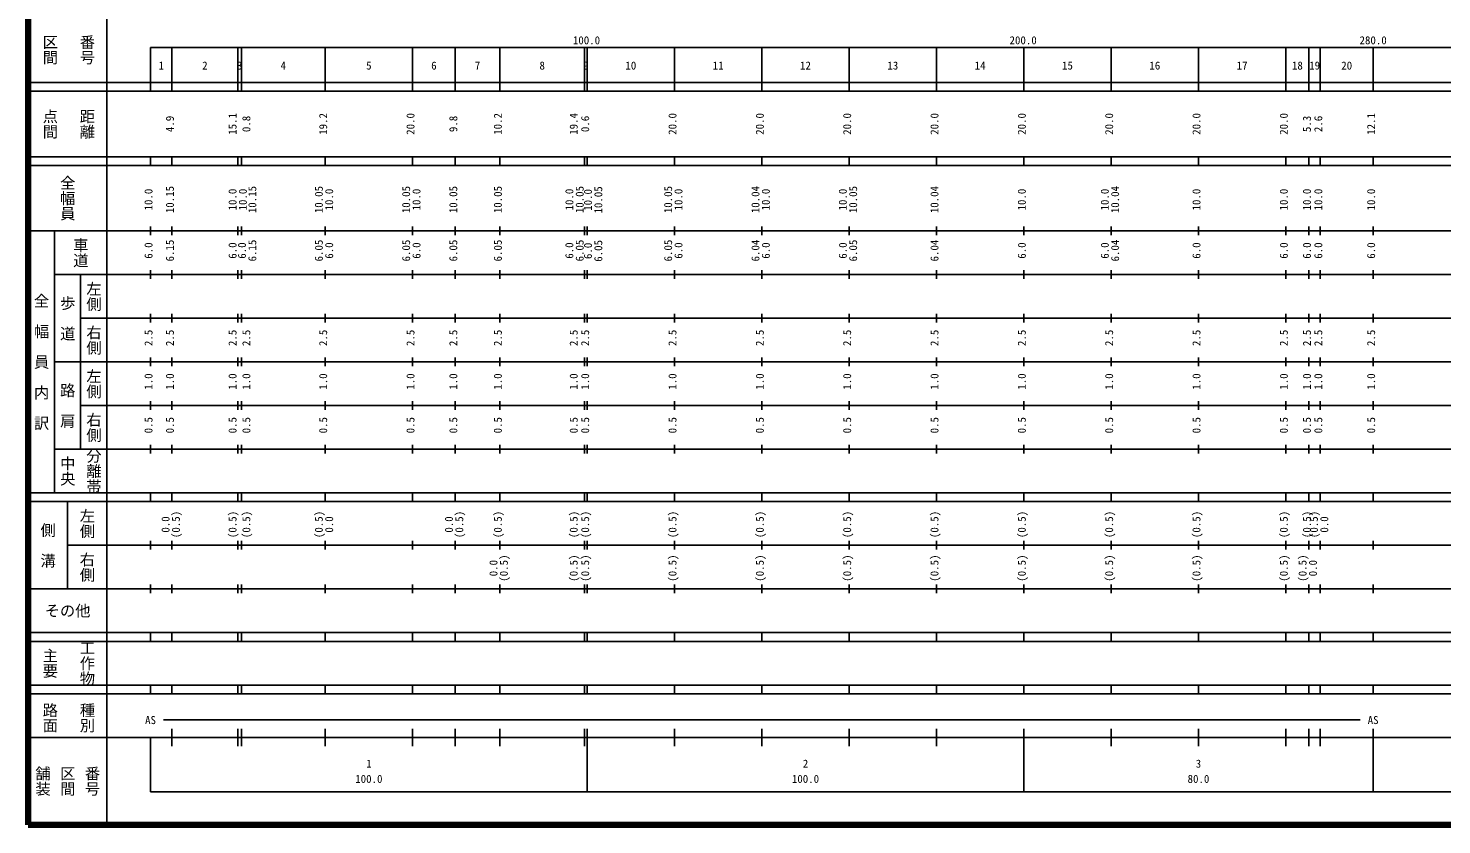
# Model space of a CAD drawing. Units: millimetres on the paper, enlarged 1000 times. Extents: x 40000 to 680000, y 20000 to 380000.
# Drawn here: x 40000 to 363711, y 20000 to 202409 of the extents above; entities that cross this region are included whole.
import ezdxf
from ezdxf.enums import TextEntityAlignment as Align

# ---------------------------------------------------------------- set-up
doc = ezdxf.new("R2010")
doc.units = ezdxf.units.MM
doc.header["$LTSCALE"] = 1000
doc.layers.add('M-TTL', color=2, linetype='Continuous', lineweight=140)
doc.layers.add('M-TTL-BAND', color=7, linetype='Continuous', lineweight=25)
doc.styles.add('@ＭＳ ゴシック', font='')
doc.styles.add('ＭＳ ゴシック', font='')
doc.styles.get('@ＭＳ ゴシック').set_extended_font_data('@MS Gothic')
doc.styles.get('ＭＳ ゴシック').set_extended_font_data('MS Gothic')

msp = doc.modelspace()

# ---------------------------------------------------------------- linework, layer by layer
at = {"layer": 'M-TTL'}
for p, q in [((40000, 380000), (40000, 20000)), ((40000, 20000), (680000, 20000))]:
    msp.add_line(p, q, dxfattribs=at)
at = {"layer": 'M-TTL-BAND'}
for p, q in [((58000, 370000), (58000, 20000)), ((68000, 198000), (579000, 198000)), ((68000, 198000), (68000, 188000)), ((72900, 188000), (72900, 198000)), ((88000, 188000), (88000, 198000)), ((88800, 188000), (88800, 198000)), ((108000, 188000), (108000, 198000)), ((128000, 188000), (128000, 198000)), ((137800, 188000), (137800, 198000)), ((148000, 188000), (148000, 198000)), ((167400, 188000), (167400, 198000)), ((168000, 188000), (168000, 198000)), ((188000, 188000), (188000, 198000)), ((208000, 188000), (208000, 198000)), ((228000, 188000), (228000, 198000)), ((248000, 188000), (248000, 198000)), ((268000, 188000), (268000, 198000)), ((288000, 188000), (288000, 198000)), ((308000, 188000), (308000, 198000)), ((328000, 188000), (328000, 198000)), ((333300, 188000), (333300, 198000)), ((335900, 188000), (335900, 198000)), ((348000, 188000), (348000, 198000)), ((40000, 190000), (579000, 190000)), ((40000, 188000), (579000, 188000)), ((40000, 173000), (579000, 173000)), ((68000, 171000), (68000, 173000)), ((72900, 171000), (72900, 173000)), ((88000, 171000), (88000, 173000)), ((88800, 171000), (88800, 173000)), ((108000, 171000), (108000, 173000)), ((128000, 171000), (128000, 173000)), ((137800, 171000), (137800, 173000)), ((148000, 171000), (148000, 173000)), ((167400, 171000), (167400, 173000)), ((168000, 171000), (168000, 173000)), ((188000, 171000), (188000, 173000)), ((208000, 171000), (208000, 173000)), ((228000, 171000), (228000, 173000)), ((248000, 171000), (248000, 173000)), ((268000, 171000), (268000, 173000)), ((288000, 171000), (288000, 173000)), ((308000, 171000), (308000, 173000)), ((328000, 171000), (328000, 173000)), ((333300, 171000), (333300, 173000)), ((335900, 171000), (335900, 173000)), ((348000, 171000), (348000, 173000)), ((40000, 171000), (579000, 171000)), ((40000, 156000), (579000, 156000)), ((46000, 96000), (46000, 156000)), ((68000, 155000), (68000, 157000)), ((72900, 155000), (72900, 157000)), ((88000, 155000), (88000, 157000)), ((88800, 155000), (88800, 157000)), ((108000, 155000), (108000, 157000)), ((128000, 155000), (128000, 157000)), ((137800, 155000), (137800, 157000)), ((148000, 155000), (148000, 157000)), ((167400, 155000), (167400, 157000)), ((168000, 155000), (168000, 157000)), ((188000, 155000), (188000, 157000)), ((208000, 155000), (208000, 157000)), ((228000, 155000), (228000, 157000)), ((248000, 155000), (248000, 157000)), ((268000, 155000), (268000, 157000)), ((288000, 155000), (288000, 157000)), ((308000, 155000), (308000, 157000)), ((328000, 155000), (328000, 157000)), ((333300, 155000), (333300, 157000)), ((335900, 155000), (335900, 157000)), ((348000, 155000), (348000, 157000)), ((46000, 146000), (579000, 146000)), ((52000, 146000), (52000, 106000)), ((68000, 145000), (68000, 147000)), ((72900, 145000), (72900, 147000)), ((88000, 145000), (88000, 147000)), ((88800, 145000), (88800, 147000)), ((108000, 145000), (108000, 147000)), ((128000, 145000), (128000, 147000)), ((137800, 145000), (137800, 147000)), ((148000, 145000), (148000, 147000)), ((167400, 145000), (167400, 147000)), ((168000, 145000), (168000, 147000)), ((188000, 145000), (188000, 147000)), ((208000, 145000), (208000, 147000)), ((228000, 145000), (228000, 147000)), ((248000, 145000), (248000, 147000)), ((268000, 145000), (268000, 147000)), ((288000, 145000), (288000, 147000)), ((308000, 145000), (308000, 147000)), ((328000, 145000), (328000, 147000)), ((333300, 145000), (333300, 147000)), ((335900, 145000), (335900, 147000)), ((348000, 145000), (348000, 147000)), ((52000, 136000), (579000, 136000)), ((68000, 135000), (68000, 137000)), ((72900, 135000), (72900, 137000)), ((88000, 135000), (88000, 137000)), ((88800, 135000), (88800, 137000)), ((108000, 135000), (108000, 137000)), ((128000, 135000), (128000, 137000)), ((137800, 135000), (137800, 137000)), ((148000, 135000), (148000, 137000)), ((167400, 135000), (167400, 137000)), ((168000, 135000), (168000, 137000)), ((188000, 135000), (188000, 137000)), ((208000, 135000), (208000, 137000)), ((228000, 135000), (228000, 137000)), ((248000, 135000), (248000, 137000)), ((268000, 135000), (268000, 137000)), ((288000, 135000), (288000, 137000)), ((308000, 135000), (308000, 137000)), ((328000, 135000), (328000, 137000)), ((333300, 135000), (333300, 137000)), ((335900, 135000), (335900, 137000)), ((348000, 135000), (348000, 137000)), ((68000, 125000), (68000, 127000)), ((72900, 125000), (72900, 127000)), ((88000, 125000), (88000, 127000)), ((88800, 125000), (88800, 127000)), ((108000, 125000), (108000, 127000)), ((128000, 125000), (128000, 127000)), ((137800, 125000), (137800, 127000)), ((148000, 125000), (148000, 127000)), ((167400, 125000), (167400, 127000)), ((168000, 125000), (168000, 127000)), ((188000, 125000), (188000, 127000)), ((208000, 125000), (208000, 127000)), ((228000, 125000), (228000, 127000)), ((248000, 125000), (248000, 127000)), ((268000, 125000), (268000, 127000)), ((288000, 125000), (288000, 127000)), ((308000, 125000), (308000, 127000)), ((328000, 125000), (328000, 127000)), ((333300, 125000), (333300, 127000)), ((335900, 125000), (335900, 127000)), ((348000, 125000), (348000, 127000)), ((46000, 126000), (579000, 126000)), ((68000, 115000), (68000, 117000)), ((72900, 115000), (72900, 117000)), ((88000, 115000), (88000, 117000)), ((88800, 115000), (88800, 117000)), ((108000, 115000), (108000, 117000)), ((128000, 115000), (128000, 117000)), ((137800, 115000), (137800, 117000)), ((148000, 115000), (148000, 117000)), ((167400, 115000), (167400, 117000)), ((168000, 115000), (168000, 117000)), ((188000, 115000), (188000, 117000)), ((208000, 115000), (208000, 117000)), ((228000, 115000), (228000, 117000)), ((248000, 115000), (248000, 117000)), ((268000, 115000), (268000, 117000)), ((288000, 115000), (288000, 117000)), ((308000, 115000), (308000, 117000)), ((328000, 115000), (328000, 117000)), ((333300, 115000), (333300, 117000)), ((335900, 115000), (335900, 117000)), ((348000, 115000), (348000, 117000)), ((52000, 116000), (579000, 116000)), ((68000, 105000), (68000, 107000)), ((72900, 105000), (72900, 107000)), ((88000, 105000), (88000, 107000)), ((88800, 105000), (88800, 107000)), ((108000, 105000), (108000, 107000)), ((128000, 105000), (128000, 107000)), ((137800, 105000), (137800, 107000)), ((148000, 105000), (148000, 107000)), ((167400, 105000), (167400, 107000)), ((168000, 105000), (168000, 107000)), ((188000, 105000), (188000, 107000)), ((208000, 105000), (208000, 107000)), ((228000, 105000), (228000, 107000)), ((248000, 105000), (248000, 107000)), ((268000, 105000), (268000, 107000)), ((288000, 105000), (288000, 107000)), ((308000, 105000), (308000, 107000)), ((328000, 105000), (328000, 107000)), ((333300, 105000), (333300, 107000)), ((335900, 105000), (335900, 107000)), ((348000, 105000), (348000, 107000)), ((46000, 106000), (579000, 106000)), ((40000, 96000), (579000, 96000)), ((40000, 94000), (579000, 94000)), ((49000, 94000), (49000, 74000)), ((68000, 94000), (68000, 96000)), ((72900, 94000), (72900, 96000)), ((88000, 94000), (88000, 96000)), ((88800, 94000), (88800, 96000)), ((108000, 94000), (108000, 96000)), ((128000, 94000), (128000, 96000)), ((137800, 94000), (137800, 96000)), ((148000, 94000), (148000, 96000)), ((167400, 94000), (167400, 96000)), ((168000, 94000), (168000, 96000)), ((188000, 94000), (188000, 96000)), ((208000, 94000), (208000, 96000)), ((228000, 94000), (228000, 96000)), ((248000, 94000), (248000, 96000)), ((268000, 94000), (268000, 96000)), ((288000, 94000), (288000, 96000)), ((308000, 94000), (308000, 96000)), ((328000, 94000), (328000, 96000)), ((333300, 94000), (333300, 96000)), ((335900, 94000), (335900, 96000)), ((348000, 94000), (348000, 96000)), ((68000, 83000), (68000, 85000)), ((72900, 83000), (72900, 85000)), ((88000, 83000), (88000, 85000)), ((88800, 83000), (88800, 85000)), ((108000, 83000), (108000, 85000)), ((128000, 83000), (128000, 85000)), ((137800, 83000), (137800, 85000)), ((148000, 83000), (148000, 85000)), ((167400, 83000), (167400, 85000)), ((168000, 83000), (168000, 85000)), ((188000, 83000), (188000, 85000)), ((208000, 83000), (208000, 85000)), ((228000, 83000), (228000, 85000)), ((248000, 83000), (248000, 85000)), ((268000, 83000), (268000, 85000)), ((288000, 83000), (288000, 85000)), ((308000, 83000), (308000, 85000)), ((328000, 83000), (328000, 85000)), ((333300, 83000), (333300, 85000)), ((335900, 83000), (335900, 85000)), ((348000, 83000), (348000, 85000)), ((49000, 84000), (579000, 84000)), ((68000, 73000), (68000, 75000)), ((72900, 73000), (72900, 75000)), ((88000, 73000), (88000, 75000)), ((88800, 73000), (88800, 75000)), ((108000, 73000), (108000, 75000)), ((128000, 73000), (128000, 75000)), ((137800, 73000), (137800, 75000)), ((148000, 73000), (148000, 75000)), ((167400, 73000), (167400, 75000)), ((168000, 73000), (168000, 75000)), ((188000, 73000), (188000, 75000)), ((208000, 73000), (208000, 75000)), ((228000, 73000), (228000, 75000)), ((248000, 73000), (248000, 75000)), ((268000, 73000), (268000, 75000)), ((288000, 73000), (288000, 75000)), ((308000, 73000), (308000, 75000)), ((328000, 73000), (328000, 75000)), ((333300, 73000), (333300, 75000)), ((335900, 73000), (335900, 75000)), ((348000, 73000), (348000, 75000)), ((40000, 74000), (579000, 74000)), ((40000, 64000), (579000, 64000)), ((40000, 62000), (579000, 62000)), ((68000, 62000), (68000, 64000)), ((72900, 62000), (72900, 64000)), ((88000, 62000), (88000, 64000)), ((88800, 62000), (88800, 64000)), ((108000, 62000), (108000, 64000)), ((128000, 62000), (128000, 64000)), ((137800, 62000), (137800, 64000)), ((148000, 62000), (148000, 64000)), ((167400, 62000), (167400, 64000)), ((168000, 62000), (168000, 64000)), ((188000, 62000), (188000, 64000)), ((208000, 62000), (208000, 64000)), ((228000, 62000), (228000, 64000)), ((248000, 62000), (248000, 64000)), ((268000, 62000), (268000, 64000)), ((288000, 62000), (288000, 64000)), ((308000, 62000), (308000, 64000)), ((328000, 62000), (328000, 64000)), ((333300, 62000), (333300, 64000)), ((335900, 62000), (335900, 64000)), ((348000, 62000), (348000, 64000)), ((40000, 52000), (579000, 52000)), ((68000, 50000), (68000, 52000)), ((72900, 50000), (72900, 52000)), ((88000, 50000), (88000, 52000)), ((88800, 50000), (88800, 52000)), ((108000, 50000), (108000, 52000)), ((128000, 50000), (128000, 52000)), ((137800, 50000), (137800, 52000)), ((148000, 50000), (148000, 52000)), ((167400, 50000), (167400, 52000)), ((168000, 50000), (168000, 52000)), ((188000, 50000), (188000, 52000)), ((208000, 50000), (208000, 52000)), ((228000, 50000), (228000, 52000)), ((248000, 50000), (248000, 52000)), ((268000, 50000), (268000, 52000)), ((288000, 50000), (288000, 52000)), ((308000, 50000), (308000, 52000)), ((328000, 50000), (328000, 52000)), ((333300, 50000), (333300, 52000)), ((335900, 50000), (335900, 52000)), ((348000, 50000), (348000, 52000)), ((40000, 50000), (579000, 50000)), ((71000, 44000), (345000, 44000)), ((40000, 40000), (579000, 40000)), ((68000, 40000), (68000, 27500)), ((72900, 38000), (72900, 42000)), ((88000, 38000), (88000, 42000)), ((88800, 38000), (88800, 42000)), ((108000, 38000), (108000, 42000)), ((128000, 38000), (128000, 42000)), ((137800, 38000), (137800, 42000)), ((148000, 38000), (148000, 42000)), ((167400, 38000), (167400, 42000)), ((168000, 27500), (168000, 42000)), ((188000, 38000), (188000, 42000)), ((208000, 38000), (208000, 42000)), ((228000, 38000), (228000, 42000)), ((248000, 38000), (248000, 42000)), ((268000, 27500), (268000, 42000)), ((288000, 38000), (288000, 42000)), ((308000, 38000), (308000, 42000)), ((328000, 38000), (328000, 42000)), ((333300, 38000), (333300, 42000)), ((335900, 38000), (335900, 42000)), ((348000, 27500), (348000, 42000)), ((68000, 27500), (579000, 27500))]:
    msp.add_line(p, q, dxfattribs=at)

# ---------------------------------------------------------------- texts
at = {"layer": 'M-TTL-BAND', "style": '@ＭＳ ゴシック'}
for s, p in [('番号', (53500, 197500)), ('区間', (45000, 197500)), ('点間', (45000, 180500)), ('距離', (53500, 180500)), ('全幅員', (49000, 163500)), ('車道', (52000, 151000)), ('左側', (55000, 141000)), ('全\u3000幅\u3000員\u3000内\u3000訳', (43000, 126000)), ('歩\u3000道', (49000, 136000)), ('右側', (55000, 131000)), ('左側', (55000, 121000)), ('路\u3000肩', (49000, 116000)), ('右側', (55000, 111000)), ('中央', (49000, 101000)), ('分離帯', (55000, 101000)), ('左側', (53500, 89000)), ('側\u3000溝', (44500, 84000)), ('右側', (53500, 79000)), ('工作物', (53500, 57000)), ('主要', (45000, 57000)), ('路面', (45000, 44500)), ('種別', (53500, 44500)), ('舗装', (43333, 30000)), ('区間', (49000, 30000)), ('番号', (54667, 30000))]:
    msp.add_text(s, height=2566, rotation=270, dxfattribs=at).set_placement(p, align=Align.MIDDLE_CENTER)
at = {"layer": 'M-TTL-BAND', "style": 'ＭＳ ゴシック'}
for s, p in [('100.0', (167844, 198195)), ('200.0', (267844, 198195)), ('280.0', (348000, 198195)), ('1', (70450, 192405)), ('2', (80450, 192405)), ('3', (88400, 192405)), ('4', (98400, 192405)), ('5', (118000, 192405)), ('6', (132900, 192405)), ('7', (142900, 192405)), ('8', (157700, 192405)), ('9', (167700, 192405)), ('10', (178000, 192405)), ('11', (198000, 192405)), ('12', (218000, 192405)), ('13', (238000, 192405)), ('14', (258000, 192405)), ('15', (278000, 192405)), ('16', (298000, 192405)), ('17', (318000, 192405)), ('18', (330650, 192405)), ('19', (334600, 192405)), ('20', (341950, 192405)), ('AS', (68000, 42500)), ('AS', (348000, 42500)), ('1', (118000, 32523)), ('2', (218000, 32523)), ('3', (308000, 32523)), ('100.0', (118000, 29033)), ('100.0', (218000, 29033)), ('80.0', (308000, 29033))]:
    msp.add_text(s, height=1833, dxfattribs=at).set_placement(p, align=Align.BOTTOM_CENTER)
for s, p in [('4.9', (73900, 180500)), ('15.1', (88245, 180500)), ('0.8', (91400, 180500)), ('19.2', (109000, 180500)), ('20.0', (129000, 180500)), ('9.8', (138800, 180500)), ('10.2', (149000, 180500)), ('19.4', (166370, 180500)), ('0.6', (169000, 180500)), ('20.0', (189000, 180500)), ('20.0', (209000, 180500)), ('20.0', (229000, 180500)), ('20.0', (249000, 180500)), ('20.0', (269000, 180500)), ('20.0', (289000, 180500)), ('20.0', (309000, 180500)), ('20.0', (329000, 180500)), ('5.3', (334300, 180500)), ('2.6', (336900, 180500)), ('12.1', (349000, 180500)), ('10.0', (69000, 163174)), ('10.15', (73900, 163174)), ('10.0', (88245, 163174)), ('10.0', (90600, 163174)), ('10.15', (92770, 163174)), ('10.05', (108000, 163174)), ('10.0', (110370, 163174)), ('10.05', (128000, 163174)), ('10.0', (130370, 163174)), ('10.05', (138800, 163174)), ('10.05', (149000, 163174)), ('10.0', (165370, 163174)), ('10.05', (167740, 163174)), ('10.0', (169638, 163100)), ('10.05', (172008, 163100)), ('10.05', (188000, 163174)), ('10.0', (190370, 163174)), ('10.04', (208000, 163174)), ('10.0', (210370, 163174)), ('10.0', (228000, 163174)), ('10.05', (230370, 163174)), ('10.04', (249000, 163174)), ('10.0', (269000, 163174)), ('10.0', (288000, 163174)), ('10.04', (290370, 163174)), ('10.0', (309000, 163174)), ('10.0', (329000, 163174)), ('10.0', (334300, 163174)), ('10.0', (336900, 163174)), ('10.0', (349000, 163174)), ('6.0', (69000, 151500)), ('6.15', (73900, 151500)), ('6.0', (88245, 151500)), ('6.0', (90400, 151500)), ('6.15', (92770, 151500)), ('6.05', (108000, 151500)), ('6.0', (110370, 151500)), ('6.05', (128000, 151500)), ('6.0', (130370, 151500)), ('6.05', (138800, 151500)), ('6.05', (149000, 151500)), ('6.0', (165370, 151500)), ('6.05', (167740, 151500)), ('6.0', (169638, 151426)), ('6.05', (172008, 151426)), ('6.05', (188000, 151500)), ('6.0', (190370, 151500)), ('6.04', (208000, 151500)), ('6.0', (210370, 151500)), ('6.0', (228000, 151500)), ('6.05', (230370, 151500)), ('6.04', (249000, 151500)), ('6.0', (269000, 151500)), ('6.0', (288000, 151500)), ('6.04', (290370, 151500)), ('6.0', (309000, 151500)), ('6.0', (329000, 151500)), ('6.0', (334300, 151500)), ('6.0', (336900, 151500)), ('6.0', (349000, 151500)), ('2.5', (69000, 131500)), ('2.5', (73900, 131500)), ('2.5', (88245, 131500)), ('2.5', (91400, 131500)), ('2.5', (109000, 131500)), ('2.5', (129000, 131500)), ('2.5', (138800, 131500)), ('2.5', (149000, 131500)), ('2.5', (166370, 131500)), ('2.5', (169000, 131500)), ('2.5', (189000, 131500)), ('2.5', (209000, 131500)), ('2.5', (229000, 131500)), ('2.5', (249000, 131500)), ('2.5', (269000, 131500)), ('2.5', (289000, 131500)), ('2.5', (309000, 131500)), ('2.5', (329000, 131500)), ('2.5', (334300, 131500)), ('2.5', (336900, 131500)), ('2.5', (349000, 131500)), ('1.0', (69000, 121500)), ('1.0', (73900, 121500)), ('1.0', (88245, 121500)), ('1.0', (91400, 121500)), ('1.0', (109000, 121500)), ('1.0', (129000, 121500)), ('1.0', (138800, 121500)), ('1.0', (149000, 121500)), ('1.0', (166370, 121500)), ('1.0', (169000, 121500)), ('1.0', (189000, 121500)), ('1.0', (209000, 121500)), ('1.0', (229000, 121500)), ('1.0', (249000, 121500)), ('1.0', (269000, 121500)), ('1.0', (289000, 121500)), ('1.0', (309000, 121500)), ('1.0', (329000, 121500)), ('1.0', (334300, 121500)), ('1.0', (336900, 121500)), ('1.0', (349000, 121500)), ('0.5', (69000, 111500)), ('0.5', (73900, 111500)), ('0.5', (88245, 111500)), ('0.5', (91400, 111500)), ('0.5', (109000, 111500)), ('0.5', (129000, 111500)), ('0.5', (138800, 111500)), ('0.5', (149000, 111500)), ('0.5', (166370, 111500)), ('0.5', (169000, 111500)), ('0.5', (189000, 111500)), ('0.5', (209000, 111500)), ('0.5', (229000, 111500)), ('0.5', (249000, 111500)), ('0.5', (269000, 111500)), ('0.5', (289000, 111500)), ('0.5', (309000, 111500)), ('0.5', (329000, 111500)), ('0.5', (334300, 111500)), ('0.5', (336900, 111500)), ('0.5', (349000, 111500)), ('(0.5)', (75270, 88764)), ('(0.5)', (88245, 88764)), ('(0.5)', (91400, 88764)), ('(0.5)', (108000, 88764)), ('(0.5)', (140170, 88764)), ('(0.5)', (149000, 88764)), ('(0.5)', (166370, 88764)), ('(0.5)', (169000, 88764)), ('(0.5)', (189000, 88764)), ('(0.5)', (209000, 88764)), ('(0.5)', (229000, 88764)), ('(0.5)', (249000, 88764)), ('(0.5)', (269000, 88764)), ('(0.5)', (289000, 88764)), ('(0.5)', (309000, 88764)), ('(0.5)', (329000, 88764)), ('(0.5)', (334300, 88764)), ('(0.5)', (335900, 88764)), ('0.0', (72900, 88764)), ('0.0', (110370, 88764)), ('0.0', (137800, 88764)), ('0.0', (338270, 88764)), ('(0.5)', (150370, 78764)), ('(0.5)', (166370, 78764)), ('(0.5)', (169000, 78764)), ('(0.5)', (189000, 78764)), ('(0.5)', (209000, 78764)), ('(0.5)', (229000, 78764)), ('(0.5)', (249000, 78764)), ('(0.5)', (269000, 78764)), ('(0.5)', (289000, 78764)), ('(0.5)', (309000, 78764)), ('(0.5)', (329000, 78764)), ('(0.5)', (333300, 78764)), ('0.0', (148000, 78764)), ('0.0', (335670, 78764))]:
    msp.add_text(s, height=1833, rotation=90, dxfattribs=at).set_placement(p, align=Align.BOTTOM_CENTER)
msp.add_text('その他', height=2566, dxfattribs=at).set_placement((49000, 69000), align=Align.MIDDLE_CENTER)

doc.saveas('drawing.dxf')
